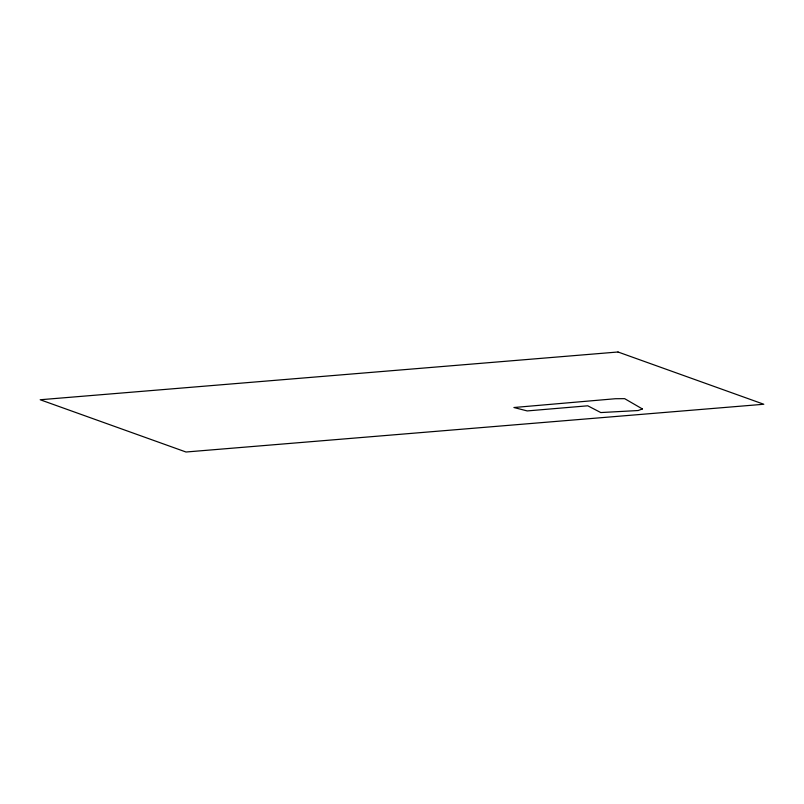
<?xml version="1.0" encoding="UTF-8"?>
<svg xmlns="http://www.w3.org/2000/svg" width="804" height="804" viewBox="0 0 804 804"><rect width="100%" height="100%" fill="white"/><g stroke="black" fill="none" stroke-linecap="round" stroke-linejoin="round"><path stroke-width="1.21" d="M642.386 408.934L638.175 410.532L600.799 412.563L587.764 405.799L527.213 410.924L513.907 407.517L615.432 398.724L624.658 398.663L642.386 408.934M618.005 351.991L40.2 399.749L185.995 452.009L763.8 404.251L618.005 351.991"/></g></svg>
